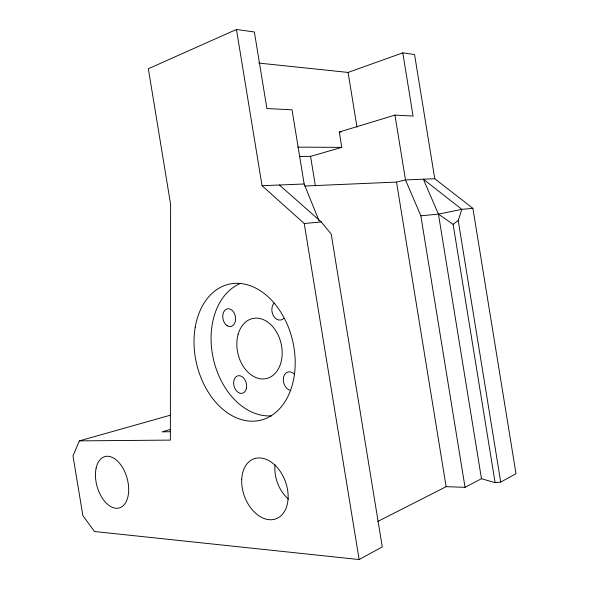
<?xml version="1.0" encoding="UTF-8"?>
<svg xmlns="http://www.w3.org/2000/svg" width="589" height="589" viewBox="0 0 589 589"><rect width="100%" height="100%" fill="white"/><g stroke="black" fill="none" stroke-linecap="round" stroke-linejoin="round"><path stroke-width="0.88" d="M500.731 482.082L458.22 220.514L461.835 209.338L472.893 208.351L516.001 473.725L500.731 482.082L495.121 482.685L481.478 478.71L465.045 487.331L446.123 486.683L377.785 521.456M170.567 415.142L79.39 440.866L72.999 455.879L82.865 515.611L94.498 531.514L359.143 559.55L382.268 546.901L331.187 234.054L321.292 221.965L279.4 185.005M495.121 482.685L453.118 224.313L458.22 220.514M319.12 220.971L304.152 184.004L292.026 109.819L266.891 108.523L254.367 31.975L236.461 29.45L148.347 68.744L170.619 204.405L170.354 440.108L79.39 440.866M258.696 63.075L348.077 72.425L402.788 52.863L414.553 54.512L434.763 178.725L472.893 208.351M299.529 156.431L310.565 156.365L341.797 147.375L339.293 132.01L394.947 115.113L413.073 116.048L402.788 52.863M170.088 429.506L162.152 431.862L170.331 431.715M304.888 186.021L396.507 182.082L405.497 179.91L434.763 178.725M394.947 115.113L405.497 179.91L420.848 215.78L438.444 214.131L461.835 209.338L423.351 179.189L438.444 214.131L481.478 478.71M236.461 29.45L262.039 185.704L304.218 223.496L321.292 221.965M262.039 185.704L304.152 184.004M297.629 147.132L341.797 147.375M339.293 132.01L341.06 132.054M438.444 214.131L453.118 224.313M294.36 374.206L292.652 372.822A9.512 6.98 74.2 0 0 284.443 374.906A9.512 6.98 74.2 0 0 285.157 386.222L286.578 388.077A9.512 6.98 74.2 0 0 290.112 390.301M310.565 156.365L315.387 185.888M304.218 223.496L359.143 559.55M420.848 215.78L465.045 487.331M396.507 182.082L446.123 486.683M348.077 72.425L356.993 127.106M271.647 415.812A68.449 49.299 77 0 1 213.593 359.938A68.449 49.299 77 0 1 240.253 283.515M283.729 318.347A9.476 7.016 79 0 1 275.115 317.994A9.476 7.016 79 0 1 272.162 306.906L272.935 304.822A9.476 7.016 79 0 1 274.121 303.129M288.345 499.03A30.702 21.683 68.9 0 1 275.07 464.773M246.349 388.63L245.628 390.536A9.019 6.295 75.4 0 1 236.682 391.111A9.019 6.295 75.4 0 1 234.613 378.602L235.681 377.107A9.019 6.295 75.4 0 1 243.581 377.969A9.019 6.295 75.4 0 1 246.349 388.63M227.251 325.761L225.734 324.524A8.99 6.324 79.3 0 1 223.702 312.008A8.99 6.324 79.3 0 1 232.537 310.742L233.848 312.442A8.99 6.324 79.3 0 1 234.621 323.324A8.99 6.324 79.3 0 1 227.251 325.761M238.015 334.714A30.797 22.161 77 0 0 263.96 378.918A30.797 22.161 77 0 0 276.528 331.982A30.797 22.161 77 0 0 238.015 334.714M195.231 327.16A69.826 49.388 77.1 0 0 259.749 420.421A69.826 49.388 77.1 0 0 278.862 309.196A69.826 49.388 77.1 0 0 195.231 327.16M241.726 479.24A31.961 21.764 69.7 0 0 275.203 519.093A31.961 21.764 69.7 0 0 277.817 468.211A31.961 21.764 69.7 0 0 241.726 479.24M96.103 468.233A26.667 15.557 74.3 0 0 116.04 508.255A26.667 15.557 74.3 0 0 124.073 470.316A26.667 15.557 74.3 0 0 96.103 468.233"/></g></svg>
